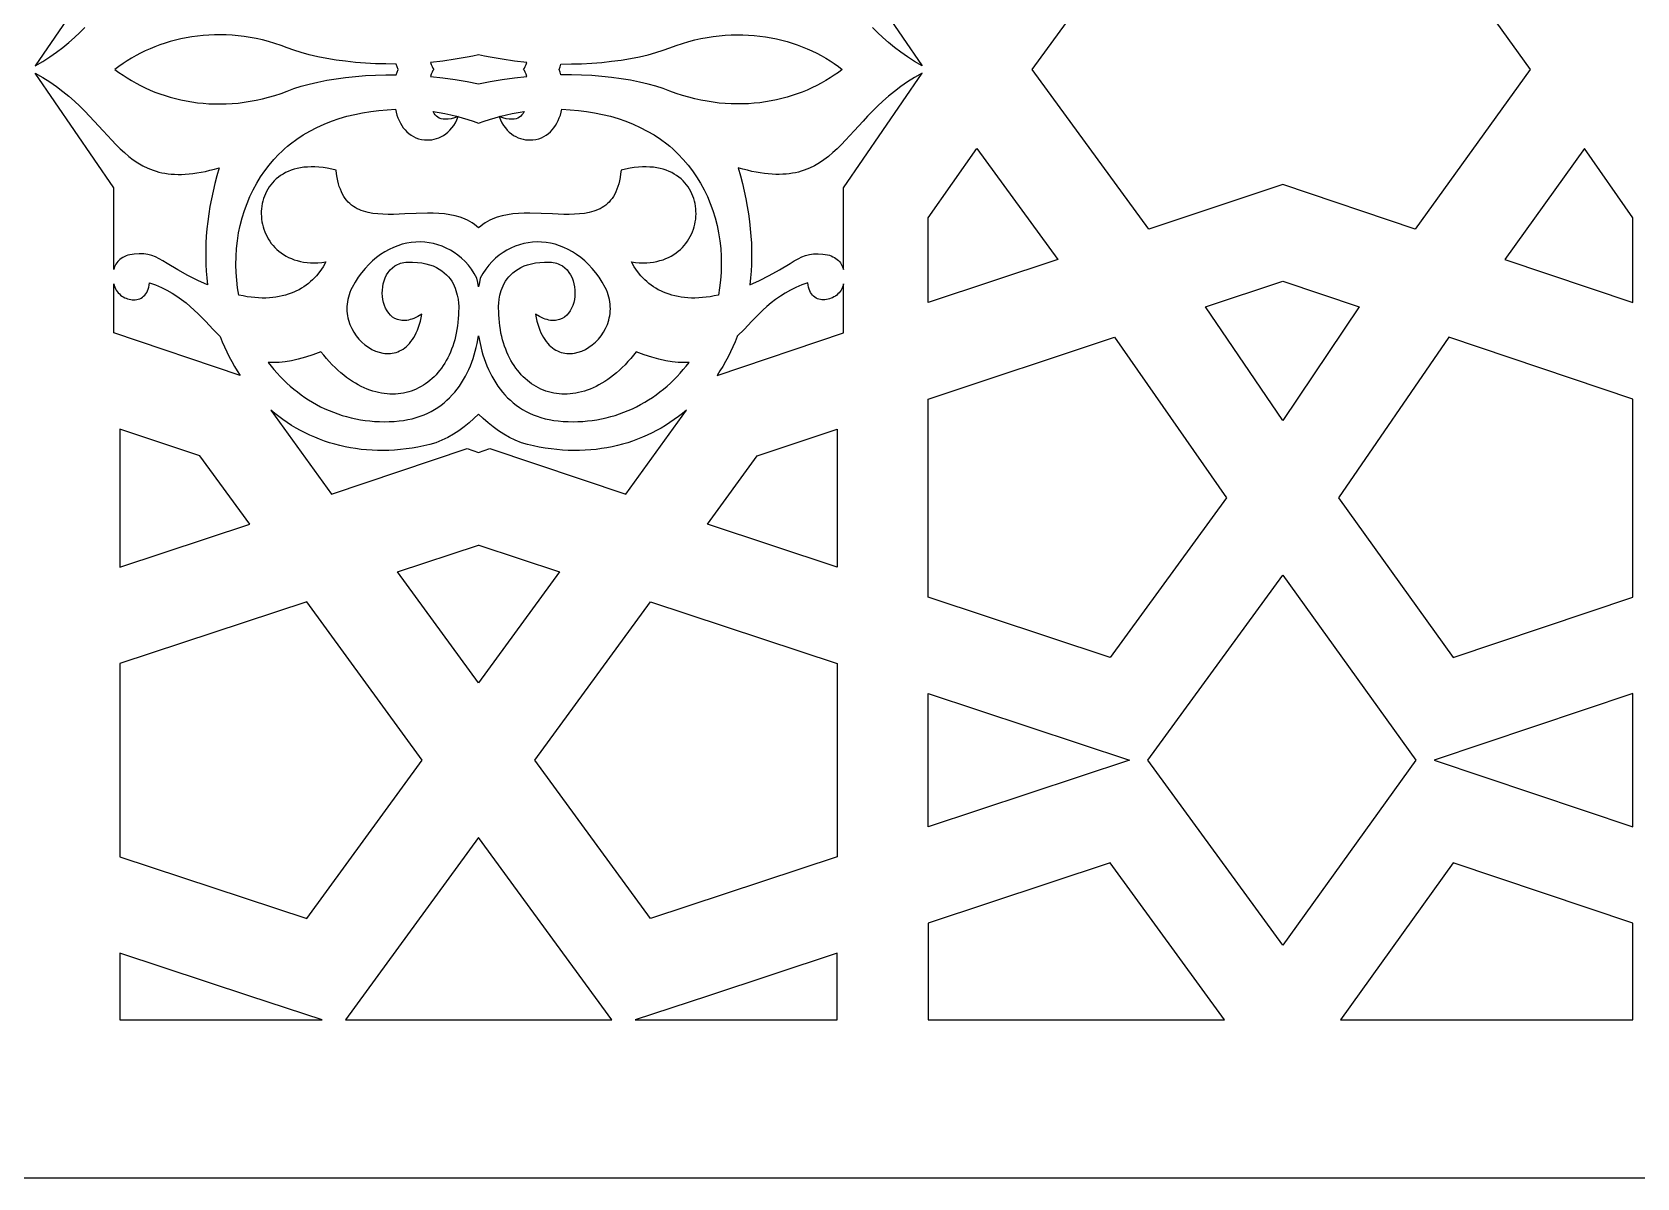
# Model space of a CAD drawing. Extents: x -52 to 65, y -44 to -4.
# Drawn here: x 11.31 to 40.02, y -44.33 to -23.84 of the extents above; entities that cross this region are included whole.
import ezdxf

# ---------------------------------------------------------------- set-up
doc = ezdxf.new("R2010")
doc.units = 0
doc.header["$MEASUREMENT"] = 0
doc.layers.add('LAYER_1', color=18, linetype='CONTINUOUS')

msp = doc.modelspace()

# ---------------------------------------------------------------- linework, layer by layer
at = {"layer": 'LAYER_1'}
for points in [[(33.691, -26.568), (31.291, -27.367), (29.202, -24.509), (31.291, -21.651), (33.69, -22.45), (33.69, -22.45), (33.691, -22.45), (36.057, -21.651), (38.116, -24.509), (36.057, -27.367), (33.691, -26.568)], [(12.795, -24.509), (12.866, -24.562), (12.939, -24.614), (13.014, -24.663), (13.092, -24.71), (13.172, -24.756), (13.254, -24.799), (13.337, -24.839), (13.423, -24.878), (13.51, -24.914), (13.6, -24.947), (13.691, -24.978), (13.783, -25.006), (13.878, -25.032), (13.973, -25.054), (14.07, -25.074), (14.169, -25.091), (14.269, -25.105), (14.37, -25.116), (14.472, -25.123), (14.575, -25.128), (14.68, -25.128), (14.785, -25.126), (14.891, -25.12), (14.998, -25.111), (15.106, -25.097), (15.215, -25.08), (15.324, -25.06), (15.434, -25.035), (15.544, -25.007), (15.655, -24.974), (15.766, -24.938), (15.877, -24.897), (15.998, -24.852), (16.129, -24.81), (16.271, -24.771), (16.424, -24.735), (16.585, -24.703), (16.751, -24.676), (16.922, -24.653), (17.097, -24.635), (17.276, -24.621), (17.458, -24.611), (17.642, -24.606), (17.828, -24.605), (17.844, -24.556), (17.862, -24.509), (17.862, -24.509), (17.844, -24.462), (17.828, -24.413), (17.642, -24.412), (17.458, -24.407), (17.276, -24.398), (17.097, -24.384), (16.922, -24.365), (16.751, -24.342), (16.585, -24.315), (16.424, -24.284), (16.271, -24.247), (16.129, -24.208), (15.998, -24.166), (15.877, -24.122), (15.766, -24.081), (15.655, -24.044), (15.544, -24.012), (15.434, -23.983), (15.324, -23.958), (15.215, -23.938), (15.106, -23.921), (14.998, -23.908), (14.891, -23.898), (14.785, -23.892), (14.68, -23.89), (14.575, -23.891), (14.472, -23.895), (14.37, -23.903), (14.269, -23.913), (14.169, -23.927), (14.07, -23.944), (13.973, -23.964), (13.878, -23.987), (13.783, -24.012), (13.691, -24.04), (13.6, -24.071), (13.51, -24.105), (13.423, -24.141), (13.337, -24.179), (13.254, -24.22), (13.172, -24.263), (13.092, -24.308), (13.014, -24.355), (12.939, -24.405), (12.866, -24.456)], [(25.808, -24.509), (25.737, -24.562), (25.664, -24.614), (25.588, -24.663), (25.511, -24.71), (25.431, -24.756), (25.349, -24.799), (25.265, -24.839), (25.18, -24.878), (25.092, -24.914), (25.003, -24.947), (24.912, -24.978), (24.819, -25.006), (24.725, -25.032), (24.63, -25.054), (24.532, -25.074), (24.434, -25.091), (24.334, -25.105), (24.233, -25.116), (24.131, -25.123), (24.027, -25.128), (23.923, -25.128), (23.818, -25.126), (23.711, -25.12), (23.604, -25.111), (23.496, -25.097), (23.388, -25.08), (23.279, -25.06), (23.169, -25.035), (23.059, -25.007), (22.948, -24.974), (22.837, -24.938), (22.725, -24.897), (22.604, -24.852), (22.473, -24.81), (22.332, -24.771), (22.178, -24.735), (22.018, -24.703), (21.852, -24.676), (21.681, -24.653), (21.505, -24.635), (21.326, -24.621), (21.144, -24.611), (20.96, -24.606), (20.774, -24.605), (20.759, -24.556), (20.741, -24.509), (20.741, -24.509), (20.759, -24.462), (20.774, -24.413), (20.96, -24.412), (21.144, -24.407), (21.326, -24.398), (21.505, -24.384), (21.681, -24.365), (21.852, -24.342), (22.018, -24.315), (22.178, -24.284), (22.332, -24.247), (22.473, -24.208), (22.604, -24.166), (22.725, -24.122), (22.837, -24.081), (22.948, -24.044), (23.059, -24.012), (23.169, -23.983), (23.279, -23.958), (23.388, -23.938), (23.496, -23.921), (23.604, -23.908), (23.711, -23.898), (23.818, -23.892), (23.923, -23.89), (24.027, -23.891), (24.131, -23.895), (24.233, -23.903), (24.334, -23.913), (24.434, -23.927), (24.532, -23.944), (24.63, -23.964), (24.725, -23.987), (24.819, -24.012), (24.912, -24.04), (25.003, -24.071), (25.092, -24.105), (25.18, -24.141), (25.265, -24.179), (25.349, -24.22), (25.431, -24.263), (25.511, -24.308), (25.588, -24.355), (25.664, -24.405), (25.737, -24.456)], [(20.102, -24.509), (20.12, -24.487), (20.136, -24.458), (20.149, -24.423), (20.161, -24.384), (19.94, -24.36), (19.722, -24.329), (19.509, -24.292), (19.404, -24.271), (19.301, -24.248), (19.198, -24.271), (19.094, -24.292), (18.88, -24.329), (18.663, -24.36), (18.442, -24.384), (18.453, -24.423), (18.467, -24.458), (18.482, -24.487), (18.5, -24.509), (18.5, -24.509), (18.482, -24.531), (18.467, -24.56), (18.453, -24.595), (18.442, -24.634), (18.663, -24.659), (18.88, -24.689), (19.094, -24.726), (19.301, -24.77), (19.509, -24.726), (19.722, -24.689), (19.94, -24.659), (20.161, -24.634), (20.149, -24.595), (20.136, -24.56), (20.12, -24.531), (20.102, -24.509)], [(11.365, -24.574), (11.502, -24.652), (11.63, -24.733), (11.75, -24.816), (11.863, -24.902), (11.969, -24.989), (12.07, -25.078), (12.165, -25.167), (12.255, -25.257), (12.342, -25.346), (12.425, -25.435), (12.583, -25.608), (12.736, -25.774), (12.811, -25.852), (12.887, -25.927), (12.964, -25.998), (13.042, -26.064), (13.123, -26.126), (13.206, -26.182), (13.293, -26.233), (13.384, -26.277), (13.431, -26.296), (13.48, -26.314), (13.53, -26.33), (13.581, -26.344), (13.634, -26.357), (13.688, -26.367), (13.744, -26.375), (13.802, -26.381), (13.862, -26.385), (13.923, -26.387), (13.986, -26.386), (14.052, -26.384), (14.12, -26.378), (14.189, -26.371), (14.262, -26.36), (14.336, -26.348), (14.413, -26.332), (14.492, -26.314), (14.574, -26.293), (14.659, -26.27), (14.618, -26.41), (14.582, -26.549), (14.549, -26.687), (14.52, -26.824), (14.494, -26.96), (14.473, -27.094), (14.455, -27.227), (14.44, -27.359), (14.429, -27.489), (14.422, -27.618), (14.418, -27.745), (14.418, -27.871), (14.421, -27.995), (14.427, -28.118), (14.436, -28.239), (14.449, -28.359), (14.449, -28.359), (14.278, -28.281), (14.101, -28.192), (13.917, -28.091), (13.726, -27.977), (13.654, -27.933), (13.585, -27.895), (13.518, -27.863), (13.452, -27.838), (13.383, -27.82), (13.347, -27.814), (13.309, -27.809), (13.27, -27.807), (13.229, -27.806), (13.141, -27.811), (13.1, -27.817), (13.061, -27.824), (13.026, -27.833), (12.993, -27.845), (12.962, -27.858), (12.934, -27.872), (12.908, -27.889), (12.885, -27.906), (12.864, -27.925), (12.845, -27.946), (12.828, -27.967), (12.813, -27.99), (12.8, -28.014), (12.789, -28.038), (12.772, -28.089), (12.772, -26.627)], [(27.237, -24.574), (27.101, -24.652), (26.973, -24.733), (26.853, -24.816), (26.74, -24.902), (26.633, -24.989), (26.533, -25.078), (26.438, -25.167), (26.347, -25.257), (26.261, -25.346), (26.178, -25.435), (26.019, -25.608), (25.867, -25.774), (25.792, -25.852), (25.716, -25.927), (25.639, -25.998), (25.561, -26.064), (25.48, -26.126), (25.397, -26.182), (25.31, -26.233), (25.219, -26.277), (25.171, -26.296), (25.123, -26.314), (25.073, -26.33), (25.022, -26.344), (24.969, -26.357), (24.915, -26.367), (24.859, -26.375), (24.801, -26.381), (24.741, -26.385), (24.68, -26.387), (24.616, -26.386), (24.551, -26.384), (24.483, -26.378), (24.413, -26.371), (24.341, -26.36), (24.267, -26.348), (24.19, -26.332), (24.11, -26.314), (24.028, -26.293), (23.944, -26.27), (23.984, -26.41), (24.021, -26.549), (24.054, -26.687), (24.083, -26.824), (24.108, -26.96), (24.13, -27.094), (24.148, -27.227), (24.162, -27.359), (24.173, -27.489), (24.181, -27.618), (24.185, -27.745), (24.185, -27.871), (24.182, -27.995), (24.176, -28.118), (24.166, -28.239), (24.154, -28.359), (24.154, -28.359), (24.324, -28.281), (24.502, -28.192), (24.685, -28.091), (24.876, -27.977), (24.949, -27.933), (25.017, -27.895), (25.084, -27.863), (25.151, -27.838), (25.22, -27.82), (25.256, -27.814), (25.293, -27.809), (25.332, -27.807), (25.373, -27.806), (25.461, -27.811), (25.503, -27.817), (25.541, -27.824), (25.577, -27.833), (25.61, -27.845), (25.64, -27.858), (25.668, -27.872), (25.694, -27.889), (25.718, -27.906), (25.739, -27.925), (25.758, -27.946), (25.775, -27.967), (25.789, -27.99), (25.802, -28.014), (25.813, -28.038), (25.83, -28.089), (25.83, -26.627)], [(20.114, -25.262), (20.096, -25.296), (20.077, -25.324), (20.055, -25.348), (20.032, -25.365), (20.005, -25.379), (19.974, -25.391), (19.937, -25.398), (19.895, -25.402), (19.848, -25.4), (19.794, -25.392), (19.733, -25.376), (19.666, -25.353), (19.69, -25.411), (19.718, -25.464), (19.747, -25.513), (19.78, -25.557), (19.814, -25.596), (19.85, -25.632), (19.888, -25.663), (19.928, -25.69), (19.969, -25.712), (20.01, -25.731), (20.053, -25.747), (20.097, -25.758), (20.141, -25.766), (20.185, -25.77), (20.229, -25.771), (20.273, -25.769), (20.326, -25.762), (20.376, -25.749), (20.424, -25.733), (20.468, -25.712), (20.51, -25.687), (20.549, -25.658), (20.585, -25.626), (20.618, -25.591), (20.649, -25.553), (20.677, -25.512), (20.702, -25.468), (20.725, -25.423), (20.745, -25.375), (20.763, -25.326), (20.778, -25.275), (20.791, -25.223), (20.939, -25.23), (21.086, -25.242), (21.232, -25.26), (21.376, -25.284), (21.519, -25.313), (21.66, -25.348), (21.798, -25.389), (21.933, -25.436), (22.066, -25.488), (22.194, -25.547), (22.319, -25.611), (22.44, -25.682), (22.556, -25.758), (22.667, -25.841), (22.721, -25.884), (22.773, -25.929), (22.824, -25.976), (22.873, -26.024), (22.963, -26.119), (23.048, -26.219), (23.128, -26.324), (23.202, -26.433), (23.271, -26.545), (23.335, -26.662), (23.393, -26.783), (23.445, -26.907), (23.491, -27.034), (23.532, -27.164), (23.566, -27.298), (23.594, -27.434), (23.616, -27.572), (23.632, -27.713), (23.641, -27.857), (23.643, -28.002), (23.639, -28.14), (23.629, -28.278), (23.612, -28.413), (23.59, -28.546), (23.591, -28.546), (23.591, -28.545), (23.517, -28.56), (23.444, -28.573), (23.374, -28.583), (23.305, -28.59), (23.238, -28.595), (23.172, -28.597), (23.108, -28.597), (23.046, -28.594), (22.985, -28.589), (22.927, -28.582), (22.869, -28.572), (22.814, -28.561), (22.76, -28.547), (22.708, -28.531), (22.657, -28.513), (22.608, -28.493), (22.561, -28.471), (22.515, -28.448), (22.47, -28.422), (22.428, -28.395), (22.386, -28.366), (22.347, -28.336), (22.309, -28.303), (22.272, -28.27), (22.237, -28.235), (22.204, -28.198), (22.141, -28.121), (22.085, -28.039), (22.034, -27.952), (22.106, -27.961), (22.176, -27.966), (22.243, -27.968), (22.308, -27.967), (22.371, -27.962), (22.432, -27.954), (22.49, -27.943), (22.546, -27.929), (22.6, -27.913), (22.652, -27.893), (22.701, -27.871), (22.748, -27.847), (22.792, -27.821), (22.834, -27.792), (22.874, -27.761), (22.912, -27.729), (22.947, -27.694), (22.98, -27.658), (23.011, -27.621), (23.039, -27.582), (23.064, -27.541), (23.088, -27.5), (23.109, -27.457), (23.128, -27.414), (23.144, -27.369), (23.158, -27.324), (23.169, -27.279), (23.178, -27.233), (23.185, -27.186), (23.189, -27.14), (23.191, -27.093), (23.19, -27.046), (23.187, -27), (23.182, -26.954), (23.174, -26.908), (23.163, -26.863), (23.15, -26.818), (23.135, -26.775), (23.117, -26.732), (23.097, -26.69), (23.074, -26.649), (23.049, -26.61), (23.021, -26.572), (22.991, -26.535), (22.958, -26.5), (22.922, -26.467), (22.885, -26.436), (22.844, -26.407), (22.801, -26.38), (22.756, -26.355), (22.708, -26.333), (22.657, -26.313), (22.604, -26.295), (22.548, -26.281), (22.49, -26.269), (22.429, -26.26), (22.366, -26.255), (22.3, -26.252), (22.231, -26.253), (22.16, -26.258), (22.086, -26.266), (22.01, -26.277), (21.931, -26.293), (21.849, -26.313), (21.842, -26.378), (21.833, -26.44), (21.822, -26.499), (21.809, -26.553), (21.793, -26.605), (21.776, -26.653), (21.757, -26.699), (21.736, -26.741), (21.713, -26.78), (21.689, -26.816), (21.663, -26.85), (21.635, -26.881), (21.606, -26.909), (21.575, -26.935), (21.543, -26.959), (21.509, -26.981), (21.474, -27), (21.438, -27.017), (21.4, -27.032), (21.361, -27.046), (21.281, -27.068), (21.196, -27.083), (21.107, -27.094), (21.015, -27.099), (20.92, -27.101), (20.823, -27.101), (20.624, -27.093), (20.42, -27.084), (20.215, -27.078), (20.114, -27.08), (20.013, -27.084), (19.914, -27.093), (19.817, -27.107), (19.723, -27.127), (19.631, -27.153), (19.586, -27.169), (19.543, -27.187), (19.5, -27.208), (19.458, -27.23), (19.417, -27.254), (19.377, -27.281), (19.339, -27.311), (19.301, -27.343), (19.264, -27.311), (19.225, -27.281), (19.185, -27.254), (19.145, -27.23), (19.103, -27.208), (19.06, -27.187), (19.016, -27.169), (18.971, -27.153), (18.88, -27.127), (18.785, -27.107), (18.688, -27.093), (18.589, -27.084), (18.489, -27.08), (18.387, -27.078), (18.183, -27.084), (17.979, -27.093), (17.779, -27.101), (17.682, -27.101), (17.587, -27.099), (17.496, -27.094), (17.407, -27.083), (17.322, -27.068), (17.241, -27.046), (17.202, -27.032), (17.165, -27.017), (17.128, -27), (17.093, -26.981), (17.06, -26.959), (17.027, -26.935), (16.997, -26.909), (16.967, -26.881), (16.94, -26.85), (16.914, -26.816), (16.889, -26.78), (16.866, -26.741), (16.846, -26.699), (16.827, -26.653), (16.809, -26.605), (16.794, -26.553), (16.781, -26.499), (16.77, -26.44), (16.761, -26.378), (16.754, -26.313), (16.672, -26.293), (16.593, -26.277), (16.517, -26.266), (16.443, -26.258), (16.372, -26.253), (16.303, -26.252), (16.237, -26.255), (16.174, -26.26), (16.113, -26.269), (16.055, -26.281), (15.999, -26.295), (15.946, -26.313), (15.895, -26.333), (15.847, -26.355), (15.802, -26.38), (15.759, -26.407), (15.718, -26.436), (15.68, -26.467), (15.645, -26.5), (15.612, -26.535), (15.582, -26.572), (15.554, -26.61), (15.529, -26.649), (15.506, -26.69), (15.486, -26.732), (15.468, -26.775), (15.452, -26.818), (15.44, -26.863), (15.429, -26.908), (15.421, -26.954), (15.416, -27), (15.412, -27.046), (15.412, -27.093), (15.414, -27.14), (15.418, -27.186), (15.424, -27.233), (15.433, -27.279), (15.445, -27.324), (15.459, -27.369), (15.475, -27.414), (15.494, -27.457), (15.515, -27.5), (15.538, -27.541), (15.564, -27.582), (15.592, -27.621), (15.623, -27.658), (15.655, -27.694), (15.691, -27.729), (15.728, -27.761), (15.768, -27.792), (15.81, -27.821), (15.855, -27.847), (15.902, -27.871), (15.951, -27.893), (16.002, -27.913), (16.056, -27.929), (16.112, -27.943), (16.17, -27.954), (16.231, -27.962), (16.294, -27.967), (16.359, -27.968), (16.427, -27.966), (16.496, -27.961), (16.568, -27.952), (16.518, -28.039), (16.461, -28.121), (16.399, -28.198), (16.365, -28.235), (16.33, -28.27), (16.294, -28.303), (16.256, -28.336), (16.216, -28.366), (16.175, -28.395), (16.132, -28.422), (16.088, -28.448), (16.042, -28.471), (15.995, -28.493), (15.946, -28.513), (15.895, -28.531), (15.843, -28.547), (15.789, -28.561), (15.733, -28.572), (15.676, -28.582), (15.617, -28.589), (15.557, -28.594), (15.494, -28.597), (15.431, -28.597), (15.365, -28.595), (15.298, -28.59), (15.229, -28.583), (15.158, -28.573), (15.086, -28.56), (15.011, -28.545), (15.012, -28.546), (15.012, -28.546), (14.99, -28.413), (14.974, -28.278), (14.964, -28.14), (14.96, -28.002), (14.962, -27.857), (14.971, -27.713), (14.986, -27.572), (15.008, -27.434), (15.036, -27.298), (15.071, -27.164), (15.111, -27.034), (15.158, -26.907), (15.21, -26.783), (15.268, -26.662), (15.331, -26.545), (15.4, -26.433), (15.475, -26.324), (15.555, -26.219), (15.639, -26.119), (15.729, -26.024), (15.779, -25.976), (15.83, -25.929), (15.882, -25.884), (15.935, -25.841), (16.047, -25.758), (16.163, -25.682), (16.283, -25.611), (16.408, -25.547), (16.537, -25.488), (16.669, -25.436), (16.805, -25.389), (16.943, -25.348), (17.084, -25.313), (17.226, -25.284), (17.371, -25.26), (17.517, -25.242), (17.664, -25.23), (17.811, -25.223), (17.824, -25.275), (17.84, -25.326), (17.857, -25.375), (17.878, -25.423), (17.901, -25.468), (17.926, -25.512), (17.954, -25.553), (17.985, -25.591), (18.018, -25.626), (18.054, -25.658), (18.093, -25.687), (18.135, -25.712), (18.179, -25.733), (18.226, -25.749), (18.277, -25.762), (18.33, -25.769), (18.374, -25.771), (18.418, -25.77), (18.462, -25.766), (18.506, -25.758), (18.549, -25.747), (18.592, -25.731), (18.634, -25.712), (18.675, -25.69), (18.714, -25.663), (18.752, -25.632), (18.789, -25.596), (18.823, -25.557), (18.855, -25.513), (18.885, -25.464), (18.912, -25.411), (18.936, -25.353), (18.869, -25.376), (18.809, -25.392), (18.755, -25.4), (18.707, -25.402), (18.665, -25.398), (18.629, -25.391), (18.598, -25.379), (18.571, -25.365), (18.547, -25.348), (18.526, -25.324), (18.506, -25.296), (18.489, -25.262), (18.594, -25.279), (18.698, -25.298), (18.802, -25.32), (18.904, -25.345), (19.006, -25.373), (19.106, -25.403), (19.204, -25.436), (19.301, -25.472), (19.398, -25.436), (19.497, -25.403), (19.597, -25.373), (19.698, -25.345), (19.801, -25.32), (19.904, -25.298), (20.009, -25.279)], [(27.343, -28.68), (27.343, -27.164), (28.214, -25.921), (29.665, -27.909)], [(39.948, -28.68), (39.948, -27.165), (39.089, -25.921), (37.659, -27.909)], [(23.066, -29.748), (22.97, -29.752), (22.869, -29.749), (22.761, -29.739), (22.648, -29.72), (22.527, -29.693), (22.4, -29.657), (22.265, -29.612), (22.122, -29.557), (22.073, -29.619), (22.023, -29.678), (21.972, -29.735), (21.921, -29.789), (21.87, -29.84), (21.819, -29.888), (21.767, -29.933), (21.715, -29.976), (21.663, -30.016), (21.611, -30.054), (21.559, -30.089), (21.506, -30.121), (21.454, -30.151), (21.402, -30.178), (21.349, -30.203), (21.297, -30.225), (21.245, -30.245), (21.193, -30.262), (21.141, -30.277), (21.09, -30.289), (21.039, -30.299), (20.988, -30.307), (20.938, -30.312), (20.887, -30.315), (20.838, -30.316), (20.789, -30.315), (20.74, -30.311), (20.692, -30.305), (20.644, -30.297), (20.598, -30.287), (20.551, -30.274), (20.506, -30.26), (20.461, -30.243), (20.417, -30.224), (20.374, -30.204), (20.332, -30.181), (20.291, -30.156), (20.25, -30.13), (20.211, -30.101), (20.173, -30.071), (20.135, -30.038), (20.099, -30.004), (20.064, -29.968), (20.03, -29.93), (19.997, -29.89), (19.966, -29.849), (19.936, -29.806), (19.907, -29.761), (19.88, -29.714), (19.854, -29.666), (19.829, -29.616), (19.806, -29.565), (19.785, -29.511), (19.765, -29.457), (19.746, -29.401), (19.729, -29.343), (19.714, -29.283), (19.701, -29.223), (19.69, -29.161), (19.68, -29.097), (19.672, -29.032), (19.666, -28.966), (19.662, -28.898), (19.66, -28.829), (19.657, -28.79), (19.658, -28.745), (19.661, -28.688), (19.669, -28.62), (19.683, -28.544), (19.706, -28.463), (19.721, -28.422), (19.739, -28.38), (19.76, -28.338), (19.783, -28.297), (19.811, -28.257), (19.842, -28.218), (19.876, -28.18), (19.915, -28.144), (19.958, -28.11), (20.006, -28.079), (20.058, -28.05), (20.115, -28.024), (20.177, -28.002), (20.245, -27.984), (20.318, -27.97), (20.397, -27.961), (20.482, -27.956), (20.573, -27.956), (20.606, -27.959), (20.637, -27.963), (20.668, -27.969), (20.697, -27.976), (20.724, -27.986), (20.751, -27.997), (20.8, -28.024), (20.844, -28.057), (20.883, -28.096), (20.918, -28.138), (20.947, -28.185), (20.972, -28.235), (20.992, -28.287), (21.007, -28.342), (21.018, -28.398), (21.024, -28.455), (21.025, -28.512), (21.022, -28.569), (21.015, -28.625), (21.003, -28.679), (20.986, -28.732), (20.965, -28.781), (20.94, -28.827), (20.911, -28.869), (20.877, -28.906), (20.839, -28.938), (20.797, -28.964), (20.751, -28.983), (20.726, -28.99), (20.701, -28.995), (20.674, -28.999), (20.647, -29), (20.618, -28.999), (20.588, -28.997), (20.558, -28.991), (20.526, -28.984), (20.494, -28.974), (20.46, -28.962), (20.39, -28.929), (20.316, -28.886), (20.329, -28.95), (20.343, -29.01), (20.359, -29.067), (20.377, -29.12), (20.396, -29.171), (20.417, -29.218), (20.438, -29.262), (20.462, -29.303), (20.486, -29.341), (20.511, -29.376), (20.538, -29.409), (20.565, -29.438), (20.594, -29.465), (20.623, -29.489), (20.653, -29.51), (20.684, -29.528), (20.715, -29.544), (20.747, -29.558), (20.78, -29.569), (20.812, -29.578), (20.846, -29.584), (20.879, -29.588), (20.913, -29.59), (20.946, -29.59), (20.98, -29.587), (21.014, -29.583), (21.081, -29.568), (21.147, -29.545), (21.212, -29.515), (21.274, -29.478), (21.334, -29.435), (21.391, -29.386), (21.443, -29.332), (21.492, -29.272), (21.535, -29.208), (21.573, -29.14), (21.604, -29.068), (21.629, -28.993), (21.639, -28.954), (21.646, -28.915), (21.652, -28.875), (21.656, -28.834), (21.658, -28.793), (21.657, -28.751), (21.654, -28.71), (21.649, -28.667), (21.641, -28.625), (21.631, -28.582), (21.619, -28.539), (21.604, -28.496), (21.586, -28.453), (21.565, -28.41), (21.512, -28.315), (21.456, -28.227), (21.396, -28.144), (21.333, -28.067), (21.267, -27.996), (21.199, -27.931), (21.128, -27.871), (21.055, -27.818), (20.98, -27.77), (20.904, -27.728), (20.826, -27.692), (20.747, -27.662), (20.668, -27.637), (20.587, -27.618), (20.507, -27.605), (20.426, -27.597), (20.346, -27.595), (20.265, -27.599), (20.186, -27.609), (20.108, -27.624), (20.03, -27.645), (19.954, -27.671), (19.88, -27.703), (19.808, -27.741), (19.738, -27.784), (19.67, -27.833), (19.606, -27.887), (19.544, -27.947), (19.485, -28.012), (19.43, -28.083), (19.378, -28.16), (19.331, -28.241), (19.315, -28.32), (19.301, -28.399), (19.288, -28.32), (19.272, -28.241), (19.224, -28.16), (19.173, -28.083), (19.118, -28.012), (19.059, -27.947), (18.997, -27.887), (18.932, -27.833), (18.865, -27.784), (18.795, -27.741), (18.722, -27.703), (18.648, -27.671), (18.572, -27.645), (18.495, -27.624), (18.417, -27.609), (18.337, -27.599), (18.257, -27.595), (18.177, -27.597), (18.096, -27.605), (18.015, -27.618), (17.935, -27.637), (17.855, -27.662), (17.776, -27.692), (17.699, -27.728), (17.622, -27.77), (17.547, -27.818), (17.474, -27.871), (17.404, -27.931), (17.335, -27.996), (17.269, -28.067), (17.206, -28.144), (17.147, -28.227), (17.09, -28.315), (17.038, -28.41), (17.017, -28.453), (16.999, -28.496), (16.984, -28.539), (16.971, -28.582), (16.961, -28.625), (16.953, -28.667), (16.948, -28.71), (16.945, -28.751), (16.945, -28.793), (16.946, -28.834), (16.95, -28.875), (16.956, -28.915), (16.964, -28.954), (16.973, -28.993), (16.998, -29.068), (17.03, -29.14), (17.067, -29.208), (17.111, -29.272), (17.159, -29.332), (17.212, -29.386), (17.268, -29.435), (17.328, -29.478), (17.391, -29.515), (17.455, -29.545), (17.521, -29.568), (17.588, -29.583), (17.622, -29.587), (17.656, -29.59), (17.69, -29.59), (17.723, -29.588), (17.757, -29.584), (17.79, -29.578), (17.823, -29.569), (17.855, -29.558), (17.887, -29.544), (17.918, -29.528), (17.949, -29.51), (17.979, -29.489), (18.009, -29.465), (18.037, -29.438), (18.064, -29.409), (18.091, -29.376), (18.116, -29.341), (18.141, -29.303), (18.164, -29.262), (18.186, -29.218), (18.206, -29.171), (18.225, -29.12), (18.243, -29.067), (18.259, -29.01), (18.273, -28.95), (18.286, -28.886), (18.212, -28.929), (18.142, -28.962), (18.109, -28.974), (18.076, -28.984), (18.045, -28.991), (18.014, -28.997), (17.985, -28.999), (17.956, -29), (17.928, -28.999), (17.902, -28.995), (17.876, -28.99), (17.852, -28.983), (17.805, -28.964), (17.763, -28.938), (17.726, -28.906), (17.692, -28.869), (17.662, -28.827), (17.637, -28.781), (17.617, -28.732), (17.6, -28.679), (17.588, -28.625), (17.58, -28.569), (17.577, -28.512), (17.579, -28.455), (17.585, -28.398), (17.595, -28.342), (17.611, -28.287), (17.631, -28.235), (17.655, -28.185), (17.685, -28.138), (17.719, -28.096), (17.759, -28.057), (17.803, -28.024), (17.852, -27.997), (17.878, -27.986), (17.906, -27.976), (17.935, -27.969), (17.965, -27.963), (17.997, -27.959), (18.03, -27.956), (18.121, -27.956), (18.206, -27.961), (18.285, -27.97), (18.358, -27.984), (18.425, -28.002), (18.487, -28.024), (18.545, -28.05), (18.597, -28.079), (18.644, -28.11), (18.687, -28.144), (18.726, -28.18), (18.761, -28.218), (18.792, -28.257), (18.819, -28.297), (18.843, -28.338), (18.863, -28.38), (18.881, -28.422), (18.896, -28.463), (18.919, -28.544), (18.934, -28.62), (18.942, -28.688), (18.945, -28.745), (18.945, -28.79), (18.943, -28.829), (18.941, -28.898), (18.937, -28.966), (18.931, -29.032), (18.923, -29.097), (18.913, -29.161), (18.901, -29.223), (18.888, -29.283), (18.873, -29.343), (18.856, -29.401), (18.838, -29.457), (18.818, -29.511), (18.796, -29.565), (18.773, -29.616), (18.749, -29.666), (18.723, -29.714), (18.695, -29.761), (18.667, -29.806), (18.637, -29.849), (18.605, -29.89), (18.572, -29.93), (18.539, -29.968), (18.504, -30.004), (18.467, -30.038), (18.43, -30.071), (18.392, -30.101), (18.352, -30.13), (18.312, -30.156), (18.271, -30.181), (18.228, -30.204), (18.185, -30.224), (18.141, -30.243), (18.097, -30.26), (18.051, -30.274), (18.005, -30.287), (17.958, -30.297), (17.911, -30.305), (17.862, -30.311), (17.814, -30.315), (17.765, -30.316), (17.715, -30.315), (17.665, -30.312), (17.614, -30.307), (17.564, -30.299), (17.512, -30.289), (17.461, -30.277), (17.409, -30.262), (17.357, -30.245), (17.305, -30.225), (17.253, -30.203), (17.201, -30.178), (17.148, -30.151), (17.096, -30.121), (17.043, -30.089), (16.991, -30.054), (16.939, -30.016), (16.887, -29.976), (16.835, -29.933), (16.783, -29.888), (16.732, -29.84), (16.681, -29.789), (16.63, -29.735), (16.58, -29.678), (16.53, -29.619), (16.48, -29.557), (16.337, -29.612), (16.203, -29.657), (16.075, -29.693), (15.955, -29.72), (15.841, -29.739), (15.734, -29.749), (15.632, -29.752), (15.536, -29.748), (15.587, -29.814), (15.64, -29.878), (15.695, -29.941), (15.751, -30.002), (15.809, -30.061), (15.869, -30.118), (15.93, -30.173), (15.993, -30.226), (16.058, -30.277), (16.124, -30.327), (16.191, -30.374), (16.26, -30.418), (16.331, -30.461), (16.402, -30.502), (16.475, -30.54), (16.55, -30.576), (16.625, -30.609), (16.702, -30.64), (16.78, -30.669), (16.859, -30.695), (16.939, -30.718), (17.02, -30.739), (17.102, -30.757), (17.185, -30.773), (17.269, -30.786), (17.353, -30.796), (17.439, -30.803), (17.525, -30.807), (17.612, -30.809), (17.7, -30.807), (17.789, -30.803), (17.878, -30.795), (17.958, -30.785), (18.037, -30.772), (18.112, -30.755), (18.185, -30.735), (18.256, -30.711), (18.324, -30.685), (18.39, -30.656), (18.453, -30.624), (18.514, -30.589), (18.572, -30.552), (18.628, -30.512), (18.682, -30.47), (18.734, -30.425), (18.783, -30.379), (18.829, -30.33), (18.874, -30.279), (18.916, -30.226), (18.957, -30.171), (18.995, -30.115), (19.03, -30.057), (19.064, -29.997), (19.096, -29.936), (19.125, -29.874), (19.153, -29.811), (19.178, -29.746), (19.201, -29.68), (19.223, -29.614), (19.242, -29.547), (19.26, -29.479), (19.276, -29.41), (19.301, -29.271), (19.327, -29.41), (19.36, -29.547), (19.379, -29.614), (19.401, -29.68), (19.424, -29.746), (19.45, -29.811), (19.477, -29.874), (19.507, -29.936), (19.538, -29.997), (19.572, -30.057), (19.608, -30.115), (19.646, -30.171), (19.686, -30.226), (19.728, -30.279), (19.773, -30.33), (19.82, -30.379), (19.869, -30.425), (19.92, -30.47), (19.974, -30.512), (20.03, -30.552), (20.088, -30.589), (20.149, -30.624), (20.212, -30.656), (20.278, -30.685), (20.346, -30.711), (20.417, -30.735), (20.49, -30.755), (20.566, -30.772), (20.644, -30.785), (20.725, -30.795), (20.814, -30.803), (20.902, -30.807), (20.99, -30.809), (21.077, -30.807), (21.164, -30.803), (21.249, -30.796), (21.334, -30.786), (21.418, -30.773), (21.501, -30.757), (21.583, -30.739), (21.664, -30.718), (21.744, -30.695), (21.823, -30.669), (21.901, -30.64), (21.977, -30.609), (22.053, -30.576), (22.127, -30.54), (22.2, -30.502), (22.272, -30.461), (22.342, -30.418), (22.411, -30.374), (22.479, -30.327), (22.545, -30.277), (22.609, -30.226), (22.672, -30.173), (22.734, -30.118), (22.794, -30.061), (22.852, -30.002), (22.908, -29.941), (22.963, -29.878), (23.016, -29.814)], [(12.772, -28.346), (12.78, -28.376), (12.79, -28.405), (12.803, -28.432), (12.818, -28.457), (12.834, -28.482), (12.853, -28.504), (12.874, -28.525), (12.896, -28.544), (12.919, -28.562), (12.943, -28.577), (12.969, -28.591), (12.995, -28.602), (13.022, -28.612), (13.049, -28.62), (13.077, -28.625), (13.104, -28.628), (13.132, -28.629), (13.159, -28.628), (13.186, -28.624), (13.212, -28.617), (13.238, -28.609), (13.262, -28.597), (13.285, -28.583), (13.307, -28.566), (13.327, -28.546), (13.346, -28.524), (13.363, -28.498), (13.377, -28.469), (13.39, -28.438), (13.4, -28.403), (13.407, -28.365), (13.412, -28.324), (13.522, -28.363), (13.626, -28.407), (13.723, -28.456), (13.816, -28.509), (13.904, -28.565), (13.987, -28.624), (14.066, -28.686), (14.142, -28.75), (14.214, -28.815), (14.284, -28.882), (14.418, -29.017), (14.546, -29.152), (14.673, -29.282), (14.673, -29.282), (14.675, -29.285), (14.712, -29.379), (14.752, -29.471), (14.794, -29.561), (14.838, -29.649), (14.884, -29.735), (14.933, -29.82), (14.983, -29.902), (15.036, -29.982), (12.772, -29.219)], [(25.83, -28.346), (25.822, -28.376), (25.812, -28.405), (25.8, -28.432), (25.785, -28.457), (25.768, -28.482), (25.749, -28.504), (25.729, -28.525), (25.707, -28.544), (25.683, -28.562), (25.659, -28.577), (25.634, -28.591), (25.607, -28.602), (25.58, -28.612), (25.553, -28.62), (25.526, -28.625), (25.498, -28.628), (25.47, -28.629), (25.443, -28.628), (25.416, -28.624), (25.39, -28.617), (25.365, -28.609), (25.34, -28.597), (25.317, -28.583), (25.295, -28.566), (25.275, -28.546), (25.256, -28.524), (25.24, -28.498), (25.225, -28.469), (25.213, -28.438), (25.203, -28.403), (25.195, -28.365), (25.191, -28.324), (25.081, -28.363), (24.977, -28.407), (24.879, -28.456), (24.786, -28.509), (24.699, -28.565), (24.615, -28.624), (24.536, -28.686), (24.46, -28.75), (24.388, -28.815), (24.318, -28.882), (24.184, -29.017), (24.056, -29.152), (23.929, -29.282), (23.929, -29.282), (23.928, -29.285), (23.89, -29.379), (23.851, -29.471), (23.809, -29.561), (23.765, -29.649), (23.718, -29.735), (23.67, -29.82), (23.619, -29.902), (23.566, -29.982), (25.83, -29.219)], [(33.691, -30.789), (32.304, -28.755), (33.691, -28.293), (35.057, -28.756)], [(27.343, -33.947), (27.343, -30.404), (30.68, -29.297), (32.681, -32.17), (30.6, -35.024)], [(39.948, -33.947), (39.948, -30.404), (36.659, -29.297), (34.685, -32.17), (36.738, -35.024)], [(23.021, -30.6), (22.95, -30.659), (22.876, -30.717), (22.801, -30.772), (22.725, -30.824), (22.646, -30.874), (22.567, -30.922), (22.485, -30.967), (22.403, -31.01), (22.318, -31.05), (22.233, -31.088), (22.146, -31.122), (22.057, -31.155), (21.968, -31.184), (21.877, -31.211), (21.784, -31.235), (21.691, -31.256), (21.597, -31.275), (21.501, -31.29), (21.404, -31.303), (21.306, -31.312), (21.208, -31.319), (21.108, -31.323), (21.007, -31.323), (20.906, -31.321), (20.803, -31.316), (20.7, -31.307), (20.596, -31.295), (20.491, -31.28), (20.386, -31.262), (20.28, -31.24), (20.173, -31.216), (20.066, -31.188), (19.957, -31.141), (19.853, -31.089), (19.752, -31.032), (19.655, -30.969), (19.562, -30.902), (19.472, -30.83), (19.385, -30.753), (19.301, -30.672), (19.218, -30.753), (19.131, -30.83), (19.041, -30.902), (18.947, -30.969), (18.85, -31.032), (18.749, -31.089), (18.645, -31.141), (18.536, -31.188), (18.429, -31.216), (18.322, -31.24), (18.216, -31.262), (18.111, -31.28), (18.006, -31.295), (17.902, -31.307), (17.799, -31.316), (17.696, -31.321), (17.595, -31.323), (17.494, -31.323), (17.395, -31.319), (17.296, -31.312), (17.198, -31.303), (17.101, -31.29), (17.006, -31.275), (16.911, -31.256), (16.818, -31.235), (16.726, -31.211), (16.635, -31.184), (16.545, -31.155), (16.457, -31.122), (16.37, -31.088), (16.284, -31.05), (16.2, -31.01), (16.117, -30.967), (16.036, -30.922), (15.956, -30.874), (15.878, -30.824), (15.801, -30.772), (15.726, -30.717), (15.653, -30.659), (15.582, -30.6), (16.668, -32.105), (19.098, -31.289), (19.301, -31.358), (19.504, -31.289), (21.935, -32.105)], [(12.885, -30.944), (12.885, -33.409), (15.209, -32.642), (14.315, -31.42)], [(25.718, -30.944), (25.718, -33.409), (23.394, -32.642), (24.287, -31.42)], [(19.301, -33.014), (19.302, -33.014), (20.751, -33.493), (19.301, -35.476), (19.301, -35.475), (19.301, -35.476), (17.852, -33.493)], [(33.691, -40.168), (31.276, -36.86), (33.69, -33.552), (33.691, -33.552), (36.071, -36.86)], [(18.294, -36.86), (16.225, -34.03), (12.885, -35.133), (12.885, -36.86), (12.885, -38.587), (16.225, -39.689)], [(20.309, -36.86), (22.378, -34.03), (25.718, -35.133), (25.718, -36.86), (25.718, -38.587), (22.378, -39.689)], [(27.343, -36.86), (27.343, -35.67), (30.948, -36.86), (27.343, -38.05)], [(39.948, -36.86), (39.948, -35.67), (36.395, -36.86), (39.948, -38.05)], [(21.686, -41.504), (19.301, -38.244), (16.917, -41.504)], [(32.648, -41.504), (30.6, -38.696), (27.343, -39.772), (27.343, -41.504)], [(39.948, -41.504), (39.948, -39.773), (36.738, -38.696), (34.718, -41.504)], [(16.502, -41.504), (15.209, -41.078), (12.885, -40.31), (12.885, -41.504)], [(25.718, -41.504), (25.718, -40.31), (23.394, -41.078), (22.101, -41.504)]]:
    msp.add_lwpolyline(points, close=True, dxfattribs=at)
for points in [[(12.772, -22.391), (11.365, -24.444), (11.502, -24.366), (11.63, -24.285), (11.75, -24.202), (11.863, -24.116), (11.969, -24.029), (12.07, -23.94), (12.165, -23.851), (12.255, -23.761)], [(25.83, -22.391), (27.237, -24.444), (27.101, -24.366), (26.973, -24.285), (26.853, -24.202), (26.74, -24.116), (26.633, -24.029), (26.533, -23.94), (26.438, -23.851), (26.347, -23.761)], [(-51.834, -44.329), (-30.049, -44.329), (64.619, -44.329)]]:
    msp.add_lwpolyline(points, dxfattribs=at)

doc.saveas('drawing.dxf')
